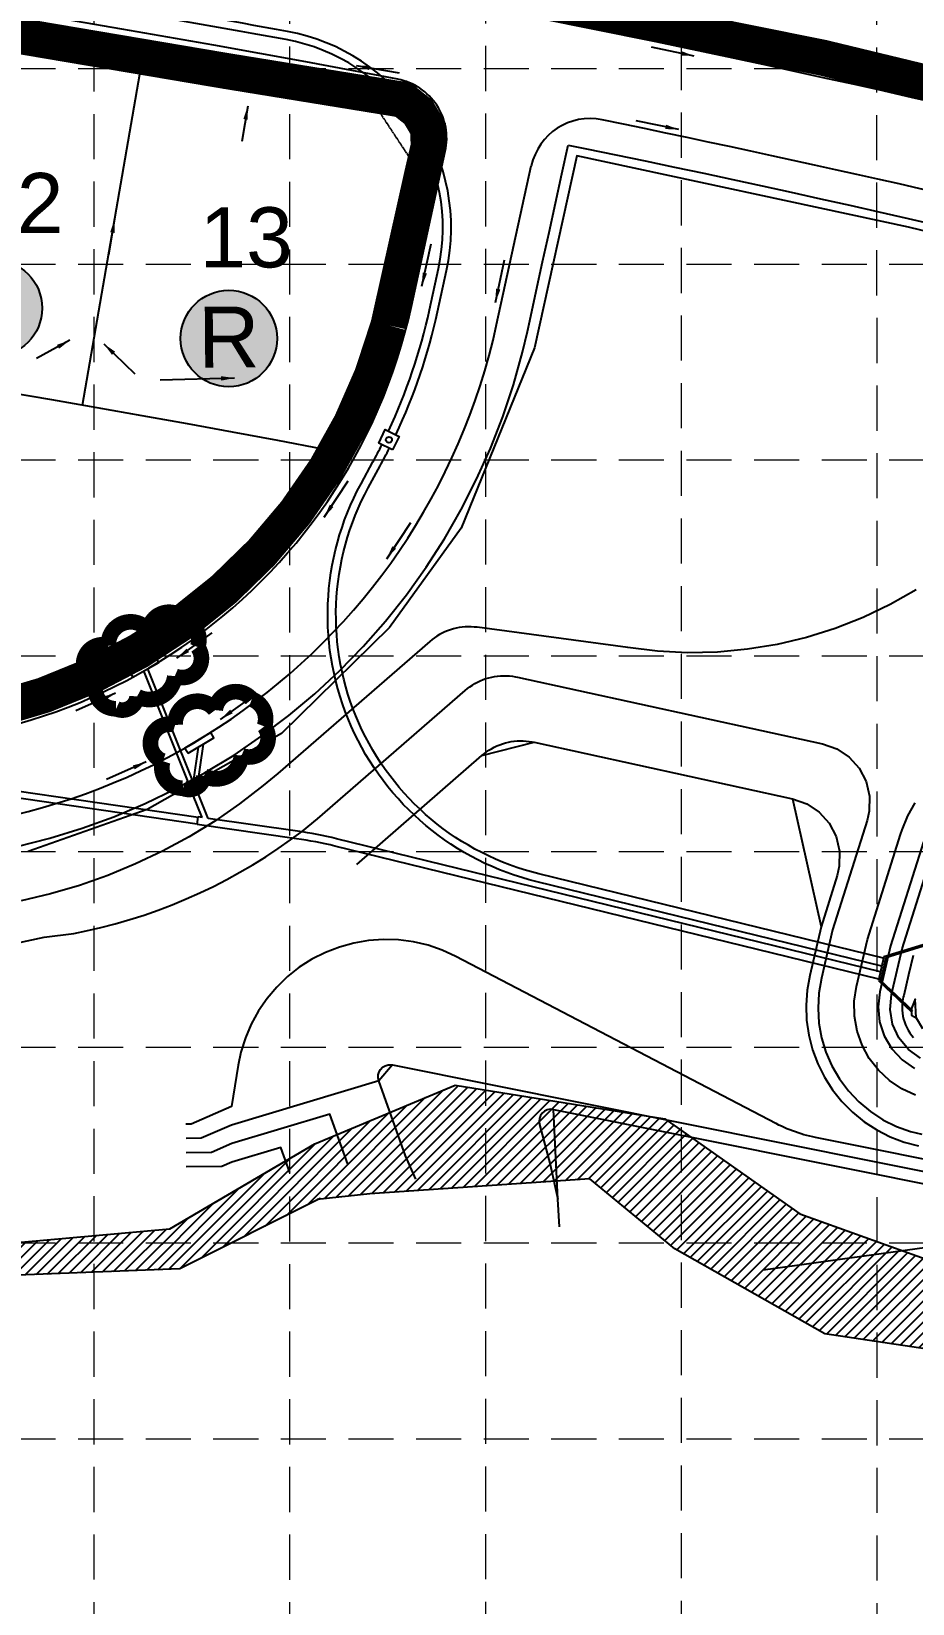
# Model space of a CAD drawing. Header units: inches. Extents: x 4451 to 7062, y 10245 to 14418.
# Drawn here: x 6191 to 6484, y 12928 to 13451 of the extents above; entities that cross this region are included whole.
import ezdxf
from ezdxf.enums import TextEntityAlignment as Align

# ---------------------------------------------------------------- set-up
doc = ezdxf.new("R2010")
doc.units = ezdxf.units.IN
doc.header["$MEASUREMENT"] = 0
doc.linetypes.add('HIDDEN', pattern=[0.375, 0.25, -0.125])
doc.linetypes.add('HIDDEN2', pattern=[0.1875, 0.125, -0.0625])
for name, color, linetype in [('BASE', 7, 'Continuous'), ('BREAKLINE_PTCODE', 7, 'Continuous'), ('CTR INT', 1, 'Continuous'), ('ERO-MAT', 84, 'Continuous'), ('GRADE BASE$0$GRADE-ARROW', 7, 'Continuous'), ('GRADE BASE$0$PGRADE-BNDY', 3, 'Continuous'), ('grid', 9, 'HIDDEN'), ('LOT-TXT', 1, 'Continuous'), ('pbaseCS4$0$LOTS-4', 1, 'Continuous'), ('pbaseCS4$0$PV TC-4', 3, 'Continuous'), ('pbaseCS4$0$SD INLT', 6, 'Continuous'), ('SD ESMT', 7, 'HIDDEN2'), ('SD HDWL', 1, 'Continuous'), ('SD MH', 11, 'Continuous'), ('SD RCP', 11, 'Continuous'), ('WSL', 5, 'Continuous')]:
    doc.layers.add(name, color=color, linetype=linetype)
doc.styles.add('GRADE BASE$0$Standard', font='txt')
doc.styles.add('ryland', font='ARIAL.TTF', dxfattribs={"height": 25})
doc.styles.get("Standard").update_dxf_attribs({"font": 'ARIAL.TTF'})
doc.dimstyles.new('GRADE BASE$0$Standard', dxfattribs={"dimtxt": 0.18, "dimasz": 0.18, "dimexe": 0.18, "dimexo": 0.0625, "dimgap": 0.09, "dimtad": 0, "dimtih": 1, "dimtoh": 1, "dimdec": 4, "dimzin": 0, "dimdsep": 46, "dimtxsty": 'GRADE BASE$0$Standard', "dimcen": 0.09, "dimadec": 0, "dimazin": 0, "dimtfac": 1, "dimtdec": 4, "dimtofl": 0, "dimtmove": 0, "dimatfit": 3, "dimfxl": 0, "dimtolj": 1, "dimtzin": 0, "dimarcsym": 0})

# ---------------------------------------------------------------- blocks, each defined once
blk = doc.blocks.new('RYLAND')
h = blk.add_hatch(color=81)
h.paths.add_polyline_path([(1.164, -1.048, 1), (-1.408, -1.048, 1)])
h.paths.add_polyline_path([(-1.348, -2.228), (1.104, -2.228), (1.104, 0.21), (-1.348, 0.21)], flags=25)
at = {"color": 5}
blk.add_circle((-0.122, -1.048), 1.286, dxfattribs=at)
at = {"layer": 'BASE', "color": 5, "style": 'ryland'}
blk.add_text('R', height=1.625, dxfattribs=at).set_placement((-0.122, -1.821), align=Align.CENTER)

msp = doc.modelspace()

# ---------------------------------------------------------------- hatches: boundary and pattern name
at = {"layer": 'WSL'}
h = msp.add_hatch(dxfattribs=at)
h.set_pattern_fill('ANSI31', color=256, scale=20, style=0)
h.paths.add_polyline_path([(5043.15, 13916.57), (5077.99, 13722.41), (5090.47, 13317.83), (5088.4, 13174.97), (5108.17, 13103.2), (5169.55, 13082.4), (5272.55, 13083.44), (5420.28, 13073.04), (5758.56, 13056.37), (5910.46, 13056.37), (5999.93, 13056.37), (6187.46, 13048.06), (6236.96, 13052.47), (6285.22, 13080.76), (6331.91, 13100.31), (6401.73, 13089.08), (6446.67, 13057.46), (6511.58, 13034.17), (6579.82, 13029.18), (6779.54, 12994.24), (6836.13, 13007.55), (6847.78, 13022.52), (6919.34, 13050.81), (6957.62, 13072.44), (6980.93, 13082.42), (6982.59, 13034.17), (6859.43, 12997.57), (6799.51, 12975.94), (6699.65, 12964.29), (6599.79, 12995.9), (6454.99, 13017.53), (6405.06, 13045.82), (6376.76, 13069.11), (6303.53, 13064.12), (6286.05, 13062.28), (6287, 13062.55), (6240.29, 13039.16), (6112.13, 13034.17), (5930.72, 13030.84), (5754.29, 13042.49), (5115.18, 13080.76), (5073.57, 13114.03), (5056.93, 13153.96), (5060.26, 13223.84), (5058.59, 13333.65), (5060.26, 13351.95), (5063.59, 13411.85), (5062.09, 13427.25), (5060.26, 13440.13), (5060.26, 13490.05), (5058.59, 13501.69), (5055.27, 13523.32), (5063.59, 13411.85), (5046.94, 13553.27), (4992.02, 13576.56), (4993.68, 13604.85), (5056.93, 13576.56), (5058.59, 13708), (4977.04, 13882.7), (5016.98, 13886.03), (5051.94, 13767.9), (5002.01, 13974.21), (5036.96, 13960.9)])

# ---------------------------------------------------------------- linework, layer by layer
at = {"layer": 'BASE', "color": 170, "const_width": 5.2}
for points in [[(6238.65, 13236.32, 0.520567), (6238.65, 13236.32, 0.765195), (6246.24, 13246, 0.417879), (6242.06, 13255.04, 0.6649), (6229.88, 13251.42, 0.744833), (6216.56, 13246.46, 0.975642), (6212.46, 13234.46, 0.520567), (6219.13, 13225.46, 0.520567), (6226.1, 13229.55, 0.540264), (6238.65, 13236.32)], [(6260.86, 13209.9, 0.520567), (6260.86, 13209.9, 0.765195), (6268.45, 13219.59, 0.417879), (6264.27, 13228.62, 0.6649), (6252.09, 13225.01, 0.744833), (6238.77, 13220.05, 0.975642), (6234.67, 13208.05, 0.520567), (6241.34, 13199.05, 0.520567), (6248.31, 13203.14, 0.540264), (6260.86, 13209.9)]]:
    msp.add_lwpolyline(points, format="xyb", close=True, dxfattribs=at)
at = {"layer": 'BREAKLINE_PTCODE', "color": 7}
for points in [[(6425.09, 13452.46, 538.31), (6434.92, 13450.35, 538.26), (6444.74, 13448.23, 538.21), (6454.56, 13446.08, 538.16), (6464.37, 13443.92, 538.11), (6474.18, 13441.74, 538.06), (6483.99, 13439.53, 538.01), (6493.79, 13437.31, 537.96)], [(6189.83, 13446.1, 537.91), (6199.64, 13444.47, 537.93), (6209.45, 13442.81, 537.97), (6219.26, 13441.14, 538.01), (6229.07, 13439.45, 538.06), (6238.87, 13437.73, 538.11), (6248.67, 13436, 538.16), (6258.46, 13434.25, 538.21), (6268.25, 13432.48, 538.26), (6278.04, 13430.69, 538.31), (6287.82, 13428.88, 538.36), (6297.6, 13427.05, 538.41), (6307.38, 13425.19, 538.46), (6317.15, 13423.33, 538.49), (6320.5, 13422.68, 538.5)], [(6183.53, 13230.54, 537.23), (6191.89, 13233.12, 537.18), (6200.11, 13236.11, 537.14), (6208.18, 13239.51, 537.11), (6216.06, 13243.3, 537.09), (6223.74, 13247.49, 537.08), (6231.21, 13252.05, 537.09), (6238.43, 13256.99, 537.11), (6245.4, 13262.27, 537.14), (6252.1, 13267.9, 537.18), (6258.51, 13273.86, 537.23), (6264.61, 13280.13, 537.3), (6270.39, 13286.69, 537.36), (6275.84, 13293.54, 537.43), (6280.94, 13300.65, 537.5), (6285.67, 13308.01, 537.57), (6290.03, 13315.59, 537.64), (6294.01, 13323.39, 537.71), (6297.59, 13331.37, 537.78), (6300.77, 13339.52, 537.84), (6303.54, 13347.82, 537.91), (6305.89, 13356.25, 537.98), (6307.16, 13361.66, 538.02), (6307.94, 13365.22, 538.05), (6310.08, 13374.99, 538.12), (6312.21, 13384.76, 538.19), (6314.35, 13394.53, 538.26), (6316.48, 13404.3, 538.32), (6318.62, 13414.07, 538.39), (6320.5, 13422.68, 538.45)], [(6186.15, 13179.64, 537.28), (6197.05, 13182.41, 537.23), (6207.8, 13185.72, 537.18), (6218.38, 13189.56, 537.14), (6228.74, 13193.93, 537.11), (6238.88, 13198.81, 537.09), (6248.75, 13204.2, 537.08), (6258.35, 13210.06, 537.09), (6267.64, 13216.41, 537.11), (6276.6, 13223.2, 537.14), (6285.22, 13230.44, 537.18), (6293.45, 13238.1, 537.23), (6301.3, 13246.16, 537.3), (6308.73, 13254.6, 537.36), (6315.74, 13263.4, 537.43), (6322.29, 13272.55, 537.5), (6328.38, 13282.01, 537.57), (6333.99, 13291.76, 537.64), (6339.1, 13301.78, 537.71), (6343.71, 13312.04, 537.78), (6347.8, 13322.52, 537.84), (6351.35, 13333.19, 537.91), (6354.38, 13344.03, 537.98), (6356.01, 13350.98, 538.02), (6356.79, 13354.54, 538.05), (6358.93, 13364.31, 538.12), (6361.06, 13374.08, 538.19), (6363.2, 13383.85, 538.26), (6365.33, 13393.62, 538.32), (6367.47, 13403.39, 538.39), (6369.56, 13412.95, 538.46)], [(6369.56, 13412.95, 538.5), (6375.71, 13411.7, 538.49), (6385.45, 13409.69, 538.45), (6395.2, 13407.67, 538.41), (6404.93, 13405.62, 538.36), (6414.67, 13403.56, 538.31), (6424.4, 13401.47, 538.26), (6434.12, 13399.37, 538.21), (6443.84, 13397.24, 538.16), (6453.56, 13395.1, 538.11), (6463.27, 13392.94, 538.06), (6472.98, 13390.76, 538.01), (6482.68, 13388.56, 537.96), (6492.38, 13386.34, 537.91)]]:
    msp.add_polyline3d(points, dxfattribs=at)
at = {"layer": 'CTR INT', "color": 43}
for points in [[(6485.43, 13265.02), (6476.73, 13260.1), (6467.71, 13255.8), (6458.4, 13252.15), (6448.86, 13249.16), (6439.13, 13246.85), (6429.26, 13245.23), (6419.31, 13244.31), (6409.31, 13244.1), (6399.33, 13244.59), (6389.4, 13245.78), (6339.29, 13252.54), (6338.3, 13252.65), (6337.3, 13252.71), (6336.3, 13252.72), (6335.3, 13252.68), (6334.3, 13252.59), (6333.31, 13252.45), (6332.33, 13252.26), (6331.36, 13252.02), (6330.4, 13251.73), (6329.46, 13251.4), (6328.54, 13251.02), (6327.63, 13250.59), (6326.75, 13250.12), (6325.89, 13249.6), (6325.06, 13249.05), (6324.26, 13248.45), (6323.49, 13247.81), (6272.97, 13203.89), (6268.07, 13199.88), (6260.15, 13193.78), (6251.92, 13188.11), (6243.39, 13182.88), (6234.6, 13178.12), (6225.57, 13173.82), (6216.33, 13170.01), (6206.89, 13166.7), (6197.3, 13163.89), (6187.56, 13161.6)], [(6185.36, 13147.43), (6195.14, 13149.52), (6205.06, 13150.7), (6209.13, 13151.54), (6214, 13152.67), (6218.83, 13153.93), (6223.64, 13155.32), (6228.4, 13156.85), (6233.12, 13158.5), (6237.79, 13160.28), (6242.41, 13162.19), (6246.98, 13164.22), (6251.49, 13166.38), (6255.94, 13168.66), (6260.33, 13171.06), (6264.65, 13173.57), (6268.9, 13176.21), (6273.07, 13178.95), (6277.18, 13181.81), (6281.2, 13184.79), (6286.09, 13188.8), (6335.28, 13231.56), (6336.05, 13232.2), (6336.85, 13232.79), (6337.68, 13233.35), (6338.54, 13233.87), (6339.42, 13234.34), (6340.32, 13234.76), (6341.25, 13235.14), (6342.19, 13235.48), (6343.15, 13235.76), (6344.12, 13236), (6345.1, 13236.19), (6346.09, 13236.33), (6347.09, 13236.42), (6348.09, 13236.46), (6349.09, 13236.45), (6350.08, 13236.39), (6351.08, 13236.29), (6352.07, 13236.13), (6352.67, 13236), (6454.26, 13213.8), (6458.96, 13212.14), (6463.1, 13209.36), (6466.43, 13205.65), (6468.74, 13201.23), (6469.88, 13196.37), (6469.78, 13191.39), (6469.06, 13188.25), (6457.6, 13151.91), (6453.85, 13135.82), (6453, 13130.9), (6452.73, 13125.91), (6453.04, 13120.92), (6453.93, 13116), (6455.38, 13111.22), (6457.37, 13106.64), (6459.89, 13102.32), (6462.88, 13098.32), (6466.32, 13094.7), (6470.16, 13091.5), (6474.35, 13088.76), (6478.82, 13086.54), (6483.52, 13084.84), (6487.28, 13083.91)], [(6299.22, 13173.7), (6340.82, 13209.88), (6341.59, 13210.51), (6342.39, 13211.11), (6343.22, 13211.67), (6344.08, 13212.18), (6344.96, 13212.65), (6345.87, 13213.08), (6346.79, 13213.46), (6347.73, 13213.79), (6348.69, 13214.08), (6349.66, 13214.32), (6350.64, 13214.51), (6351.63, 13214.65), (6352.63, 13214.74), (6353.63, 13214.78), (6354.63, 13214.77), (6355.63, 13214.71), (6356.62, 13214.6), (6357.61, 13214.44), (6358.21, 13214.32), (6444.29, 13195.51), (6448.99, 13193.84), (6453.14, 13191.07), (6456.46, 13187.36), (6458.77, 13182.93), (6459.91, 13178.08), (6459.81, 13173.09), (6459.1, 13169.95), (6453.73, 13152.96), (6449.95, 13136.73), (6449.08, 13131.81), (6448.74, 13126.82), (6448.92, 13121.83), (6449.64, 13116.88), (6450.87, 13112.04), (6452.62, 13107.35), (6454.85, 13102.88), (6457.54, 13098.67), (6460.67, 13094.77), (6464.19, 13091.23), (6468.07, 13088.07), (6472.26, 13085.35), (6476.71, 13083.09), (6481.38, 13081.31), (6486.22, 13080.04)], [(6340.82, 13209.88), (6358.21, 13214.32)], [(6444.29, 13195.51), (6453.73, 13152.96)], [(6485.16, 13096.93), (6480.62, 13099), (6476.47, 13101.78), (6472.82, 13105.19), (6469.76, 13109.14), (6467.38, 13113.53), (6465.73, 13118.25), (6464.87, 13123.17), (6464.8, 13128.16), (6465.54, 13133.1), (6469.18, 13148.74), (6480.18, 13183.59), (6480.72, 13185.21), (6482.66, 13189.82), (6485.08, 13194.19)], [(6730.89, 13026.93), (6451.94, 13082.83), (6450.97, 13083.04), (6449.99, 13083.26), (6449.02, 13083.51), (6448.06, 13083.77), (6447.1, 13084.06), (6446.15, 13084.36), (6445.2, 13084.68), (6444.26, 13085.02), (6443.33, 13085.38), (6442.4, 13085.76), (6441.48, 13086.16), (6440.57, 13086.57), (6439.67, 13087), (6438.78, 13087.46), (6438.64, 13087.53), (6332.22, 13143.06), (6327.68, 13145.14), (6322.96, 13146.77), (6318.09, 13147.91), (6313.14, 13148.56), (6308.14, 13148.72), (6303.15, 13148.37), (6298.23, 13147.53), (6293.41, 13146.21), (6288.75, 13144.4), (6284.29, 13142.14), (6280.08, 13139.45), (6276.16, 13136.35), (6272.57, 13132.87), (6269.34, 13129.06), (6266.51, 13124.94), (6264.11, 13120.56), (6262.15, 13115.96), (6260.67, 13111.18), (6259.76, 13106.89), (6257.49, 13093.17), (6244.04, 13087.31), (6242.35, 13087.29)], [(6485.36, 13122.64), (6485.07, 13128.81), (6483.7, 13125.53), (6483.8, 13123.55), (6485.36, 13122.64), (6487.49, 13119.13)], [(6311.08, 13106.98), (6730.11, 13023.01)], [(6318.83, 13069.01), (6315.48, 13076.77), (6306.53, 13101.71), (6257.55, 13086.99), (6247.46, 13082.59), (6242.4, 13082.55)], [(6296.22, 13073.99), (6290.26, 13090.62), (6257.61, 13080.8), (6250.88, 13077.88), (6242.44, 13077.8)], [(6364.68, 13092.16), (6364.56, 13092.18), (6363.57, 13092.22), (6362.59, 13092.02), (6361.7, 13091.58), (6360.94, 13090.93), (6360.36, 13090.12), (6360.01, 13089.19), (6359.89, 13088.19), (6360.03, 13087.21), (6363.59, 13073.86), (6366.12, 13062.37)], [(6366.68, 13053.12), (6366.12, 13062.37), (6364.68, 13092.16), (6729.32, 13019.08)], [(6276.97, 13071.22), (6273.99, 13079.53), (6257.66, 13074.62), (6254.3, 13073.16), (6242.48, 13073.05)], [(6507.39, 13048.79), (6434.44, 13038.75)]]:
    msp.add_lwpolyline(points, dxfattribs=at)
at = {"layer": 'CTR INT', "color": 5}
for points in [[(6487.81, 13181.18), (6476.9, 13146.62), (6473.33, 13131.29), (6472.73, 13126.33), (6473.22, 13121.36), (6474.76, 13116.62), (6477.29, 13112.32), (6480.69, 13108.67), (6484.8, 13105.83)], [(6487.81, 13181.18), (6476.9, 13146.62), (6473.33, 13131.29), (6472.73, 13126.33), (6473.22, 13121.36), (6474.76, 13116.62), (6477.29, 13112.32), (6480.69, 13108.67), (6484.8, 13105.83)], [(6487.81, 13181.18), (6476.9, 13146.62), (6473.33, 13131.29), (6472.73, 13126.33), (6473.22, 13121.36), (6474.76, 13116.62), (6477.29, 13112.32), (6480.69, 13108.67), (6484.8, 13105.83)], [(6486.89, 13109.25), (6482.82, 13112.13), (6479.64, 13115.97), (6477.57, 13120.5), (6476.74, 13125.42), (6477.23, 13130.38), (6477.46, 13131.37), (6480.44, 13144.2), (6480.76, 13145.56), (6491.62, 13179.98)], [(6486.89, 13109.25), (6482.82, 13112.13), (6479.64, 13115.97), (6477.57, 13120.5), (6476.74, 13125.42), (6477.23, 13130.38), (6477.46, 13131.37), (6480.44, 13144.2), (6480.76, 13145.56), (6491.62, 13179.98)], [(6486.89, 13109.25), (6482.82, 13112.13), (6479.64, 13115.97), (6477.57, 13120.5), (6476.74, 13125.42), (6477.23, 13130.38), (6477.46, 13131.37), (6480.44, 13144.2), (6480.76, 13145.56), (6491.62, 13179.98)], [(6484.35, 13143.33), (6482.85, 13136.91), (6481.27, 13130.09), (6481.12, 13129.47), (6480.88, 13128.17), (6480.77, 13127.18), (6480.73, 13126.18), (6480.76, 13125.18), (6480.85, 13124.18), (6481.01, 13123.2), (6481.23, 13122.22), (6481.52, 13121.27), (6481.87, 13120.33), (6482.29, 13119.42), (6482.76, 13118.54), (6483.29, 13117.69), (6483.87, 13116.88), (6484.51, 13116.11)], [(6484.35, 13143.33), (6482.85, 13136.91), (6481.27, 13130.09), (6481.12, 13129.47), (6480.88, 13128.17), (6480.77, 13127.18), (6480.73, 13126.18), (6480.76, 13125.18), (6480.85, 13124.18), (6481.01, 13123.2), (6481.23, 13122.22), (6481.52, 13121.27), (6481.87, 13120.33), (6482.29, 13119.42), (6482.76, 13118.54), (6483.29, 13117.69), (6483.87, 13116.88), (6484.51, 13116.11)], [(6484.35, 13143.33), (6482.85, 13136.91), (6481.27, 13130.09), (6481.12, 13129.47), (6480.88, 13128.17), (6480.77, 13127.18), (6480.73, 13126.18), (6480.76, 13125.18), (6480.85, 13124.18), (6481.01, 13123.2), (6481.23, 13122.22), (6481.52, 13121.27), (6481.87, 13120.33), (6482.29, 13119.42), (6482.76, 13118.54), (6483.29, 13117.69), (6483.87, 13116.88), (6484.51, 13116.11)]]:
    msp.add_lwpolyline(points, dxfattribs=at)
at = {"layer": 'CTR INT', "color": 43}
msp.add_lwpolyline([(6306.34, 13103.68), (6306.62, 13104.64), (6307.12, 13105.5), (6307.82, 13106.21), (6308.68, 13106.72), (6309.63, 13107.01), (6310.63, 13107.05), (6311.08, 13106.98), (6306.53, 13101.71), (6306.31, 13102.68)], close=True, dxfattribs=at)
at = {"layer": 'ERO-MAT', "const_width": 12}
msp.add_lwpolyline([(6061.54, 13751.5), (6302.61, 13715.09), (6522.31, 13670.27), (6754.93, 13613.63), (6761.06, 13607.49), (6761.78, 13602.09), (6761.06, 13592.71), (6757.81, 13584.78), (6757.49, 13582.78), (6710.15, 13457.9, -0.370629), (6621.75, 13401.57), (6454.27, 13442.01), (6322.58, 13468.49), (6155.5, 13498.42)], format="xyb", dxfattribs=at)
msp.add_lwpolyline([(5320.5, 13517.62), (5403.89, 13517.11), (5505.92, 13515.71), (5628.85, 13511.11), (5761.05, 13502.56), (5927.59, 13486.29), (6089.93, 13465.65), (6255.62, 13437.61), (6314.54, 13428.04), (6319.61, 13424.04), (6322.99, 13418.36), (6323.14, 13412.53), (6320.83, 13402.55), (6309.76, 13353, -0.406196), (6091.69, 13224.93), (5918.45, 13247.93), (5822.97, 13259.03), (5696.97, 13267.91), (5594.27, 13274.56), (5452.72, 13277.34), (5329.87, 13278.25, -0.378321), (5314.34, 13289.52), (5308.96, 13504.21, -0.284621), (5320.5, 13517.62, 0.213272)], format="xyb", close=True, dxfattribs=at)
at = {"layer": 'GRADE BASE$0$PGRADE-BNDY', "color": 7}
msp.add_lwpolyline([(6873.89, 13386.33), (6828.07, 13306.46), (6765.28, 13331.4), (6716.15, 13350.04), (6684.61, 13363.23), (6661.89, 13354.35), (6636.08, 13352.63), (6604.83, 13355.79), (6563.25, 13366.1), (6482.85, 13385.61), (6372.46, 13409.39), (6358.41, 13345.48), (6333.92, 13285.53), (6310.08, 13252.51), (6274.16, 13217.2), (6229.43, 13191.98), (6189.86, 13177.94)], dxfattribs=at)
at = {"layer": 'grid', "color": 252, "linetype": 'HIDDEN', "lineweight": 0, "ltscale": 60}
for p, q in [((6211.86, 10573.28), (6211.86, 14349.99)), ((6276.97, 10573.27), (6276.97, 14349.99)), ((6342.39, 10573.42), (6342.08, 14349.99)), ((6407.43, 10573.74), (6407.2, 14349.99)), ((6472.5, 10572.95), (6472.31, 14349.99)), ((4518.96, 13438.43), (6993.2, 13438.43)), ((4518.96, 13373.32), (6993.2, 13373.32)), ((4518.96, 13308.21), (6993.2, 13308.21)), ((4518.96, 13243.1), (6993.2, 13243.1)), ((4518.96, 13177.99), (6993.2, 13177.99)), ((4518.96, 13112.88), (6993.2, 13112.88)), ((4518.96, 13047.76), (6993.2, 13047.76)), ((4518.96, 12982.65), (6993.2, 12982.65))]:
    msp.add_line(p, q, dxfattribs=at)
at = {"layer": 'pbaseCS4$0$LOTS-4', "color": 7}
msp.add_line((6207.9, 13326.4), (6227.55, 13439.71), dxfattribs=at)
msp.add_arc((5377.46, 8537.88), 4860, 79.20237, 90.72692, dxfattribs=at)
at = {"layer": 'pbaseCS4$0$PV TC-4', "color": 7}
for p, q in [((6317.42, 13359.41), (6328.68, 13410.92)), ((6345.75, 13353.22), (6357.3, 13406.04))]:
    msp.add_line(p, q, dxfattribs=at)
for centre, radius, start, end in [((5377.46, 8537.88), 5014.5, 75.73262, 90.63923), ((5377.46, 8537.88), 4985.5, 79.18543, 90.62982), ((6309.14, 13415.19), 20, 347.6718, 79.1854), ((6376.84, 13401.77), 20, 78.3891, 167.6718), ((5377.46, 8537.88), 4985.5, 75.73262, 78.3891), ((6136.2, 13399.02), 185.5, 261.1287, 347.6718), ((6136.2, 13399.02), 214.5, 261.1287, 347.6718)]:
    msp.add_arc(centre, radius, start, end, dxfattribs=at)
at = {"layer": 'pbaseCS4$0$SD INLT', "color": 5}
for points in [[(6224.64, 13235.93), (6233.34, 13240.86), (6232.36, 13242.6), (6223.66, 13237.67)], [(6243.05, 13210.64), (6251.62, 13215.8), (6250.59, 13217.51), (6242.02, 13212.36)]]:
    msp.add_lwpolyline(points, close=True, dxfattribs=at)
at = {"layer": 'SD ESMT', "color": 5}
for p, q in [((6317.3, 13408.03), (6305.78, 13425.5)), ((6320.5, 13422.68), (6317.3, 13408.03))]:
    msp.add_line(p, q, dxfattribs=at)
msp.add_arc((5377.46, 8537.88), 4975, 79.07298, 79.24573, dxfattribs=at)
at = {"layer": 'SD HDWL', "color": 5}
for p, q in [((6489.14, 13147.37), (6474.68, 13142.98)), ((6489.28, 13146.89), (6475.29, 13142.64)), ((6474.68, 13142.98), (6472.83, 13135.02)), ((6472.83, 13135.02), (6483.86, 13124.7)), ((6484.2, 13125.06), (6473.52, 13135.06)), ((6484.2, 13125.06), (6483.86, 13124.7))]:
    msp.add_line(p, q, dxfattribs=at)
msp.add_lwpolyline([(6475.29, 13142.64), (6474.05, 13137.33), (6473.52, 13135.06)], dxfattribs=at)
at = {"layer": 'SD MH', "color": 5}
msp.add_lwpolyline([(6311.15, 13311.54), (6306.5, 13313.79), (6308.68, 13318.29), (6313.33, 13316.04)], close=True, dxfattribs=at)
msp.add_circle((6309.91, 13314.92), 1, dxfattribs=at)
at = {"layer": 'SD RCP', "color": 5}
for p, q in [((6277.01, 13235.23), (6277.04, 13235.23)), ((6056.8, 13214.67), (6246.1, 13187.17)), ((6057.12, 13216.9), (6246.42, 13189.4)), ((6244.85, 13201.15), (6243.23, 13200.5)), ((6246.08, 13187), (6246.43, 13189.47)), ((6247.71, 13189.29), (6246.43, 13189.47)), ((6279.51, 13184.72), (6249.71, 13189)), ((6279.16, 13182.24), (6246.08, 13187)), ((6472.94, 13135.5), (6291.91, 13179.78)), ((6473.51, 13137.93), (6292.5, 13182.2))]:
    msp.add_line(p, q, dxfattribs=at)
for points in [[(6312.22, 13316.57, 0.055774), (6326.09, 13357.52), (6329.1, 13371.26, 0.424276), (6276.2, 13450.72, 0.006111), (6155.84, 13471.22)], [(6309.75, 13317.77, 0.055727), (6323.41, 13358.11), (6326.41, 13371.85, 0.424276), (6275.7, 13448.02, 0.006112), (6155.4, 13468.51)], [(6473.95, 13139.81), (6359.2, 13167.88, -0.491913), (6300.62, 13300.26), (6304.58, 13307.54, 0.008441), (6307.57, 13313.27, 0.008332)], [(6474.57, 13142.49), (6359.86, 13170.55, -0.491913), (6303.04, 13298.95), (6306.99, 13306.22, 0.008487), (6310.04, 13312.07, 0.00838)]]:
    msp.add_lwpolyline(points, format="xyb", dxfattribs=at)
for points in [[(6243.34, 13200.54), (6228.34, 13238.02)], [(6244.73, 13201.1), (6229.65, 13238.77)], [(6244.84, 13201.16), (6246.5, 13212.72)], [(6245.96, 13198.38), (6248.16, 13213.72)], [(6247.71, 13189.29), (6243.23, 13200.5)], [(6249.71, 13189), (6245.96, 13198.38)]]:
    msp.add_lwpolyline(points, dxfattribs=at)
for radius in [136.25, 133.75]:
    msp.add_arc((6260.13, 13049.85), radius, 76.2563, 81.8222, dxfattribs=at)
at = {"layer": 'WSL'}
for points in [[(6187.46, 13048.06), (6236.96, 13052.47), (6285.22, 13080.76), (6331.91, 13100.31), (6401.73, 13089.08), (6446.67, 13057.46), (6511.58, 13034.17)], [(6599.79, 12995.9), (6454.99, 13017.53), (6405.06, 13045.82), (6376.76, 13069.11), (6303.53, 13064.12), (6286.05, 13062.28), (6287, 13062.55), (6240.29, 13039.16), (6112.13, 13034.17)]]:
    msp.add_lwpolyline(points, dxfattribs=at)

# ---------------------------------------------------------------- block references
at = {"xscale": 12.48126430206556, "yscale": 12.48126430206503, "zscale": 12.48126430206547, "rotation": 0.4410760963205938}
for p in [(6179.87, 13371.8), (6258.04, 13361.69)]:
    msp.add_blockref('RYLAND', p, dxfattribs=at)

# ---------------------------------------------------------------- texts
at = {"layer": 'LOT-TXT', "color": 7}
for s, p in [('12', (6170.52, 13383.66)), ('13', (6246.86, 13372.26))]:
    msp.add_text(s, height=20, dxfattribs=at).set_placement(p)

# ---------------------------------------------------------------- leaders
at = {"layer": 'GRADE BASE$0$GRADE-ARROW'}
for points in [[(6411.53, 13442.56), (6397.34, 13445.53)], [(6298.99, 13439.37), (6313.29, 13436.95)], [(6262.96, 13425.94), (6260.91, 13414.1)], [(6406.41, 13418.09), (6392.22, 13421.06)], [(6218.63, 13388.26), (6216.58, 13376.42)], [(6320.9, 13365.98), (6324, 13380.14)], [(6345.33, 13360.64), (6348.42, 13374.8)], [(6203.73, 13348.02), (6192.66, 13341.97)], [(6215.03, 13346.83), (6225.3, 13336.89)], [(6258.56, 13335.47), (6233.73, 13334.7)], [(6288.35, 13289.2), (6296.37, 13301.28)], [(6309.17, 13275.36), (6317.19, 13287.44)], [(6239.33, 13242.26), (6251.12, 13250.69)], [(6218.96, 13230.62), (6205.71, 13224.73)], [(6253.86, 13221.92), (6265.66, 13230.35)], [(6229.11, 13207.77), (6215.86, 13201.88)]]:
    msp.add_leader(points, dimstyle='GRADE BASE$0$Standard', override={"dimscale": 25}, dxfattribs=at)

doc.saveas('drawing.dxf')
